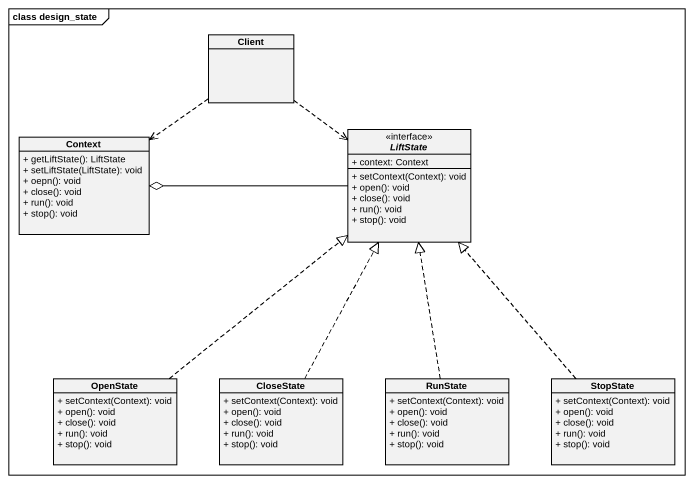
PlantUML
@startuml
mainframe class design_state
hide circle
hide empty members
skinparam classAttributeIconSize 0
class Client
class Context {
  + getLiftState(): LiftState
  + setLiftState(LiftState): void
  + oepn(): void
  + close(): void
  + run(): void
  + stop(): void
}
interface LiftState {
  + context: Context
  + setContext(Context): void
  + open(): void
  + close(): void
  + run(): void
  + stop(): void
}
class OpenState {
  + setContext(Context): void
  + open(): void
  + close(): void
  + run(): void
  + stop(): void
}
class CloseState {
  + setContext(Context): void
  + open(): void
  + close(): void
  + run(): void
  + stop(): void
}
class RunState {
  + setContext(Context): void
  + open(): void
  + close(): void
  + run(): void
  + stop(): void
}
class StopState {
  + setContext(Context): void
  + open(): void
  + close(): void
  + run(): void
  + stop(): void
}
Client ..> Context
Client ..> LiftState
LiftState -left-o Context
OpenState .up.|> LiftState
CloseState .up.|> LiftState
RunState .up.|> LiftState
StopState .up.|> LiftState
@enduml
